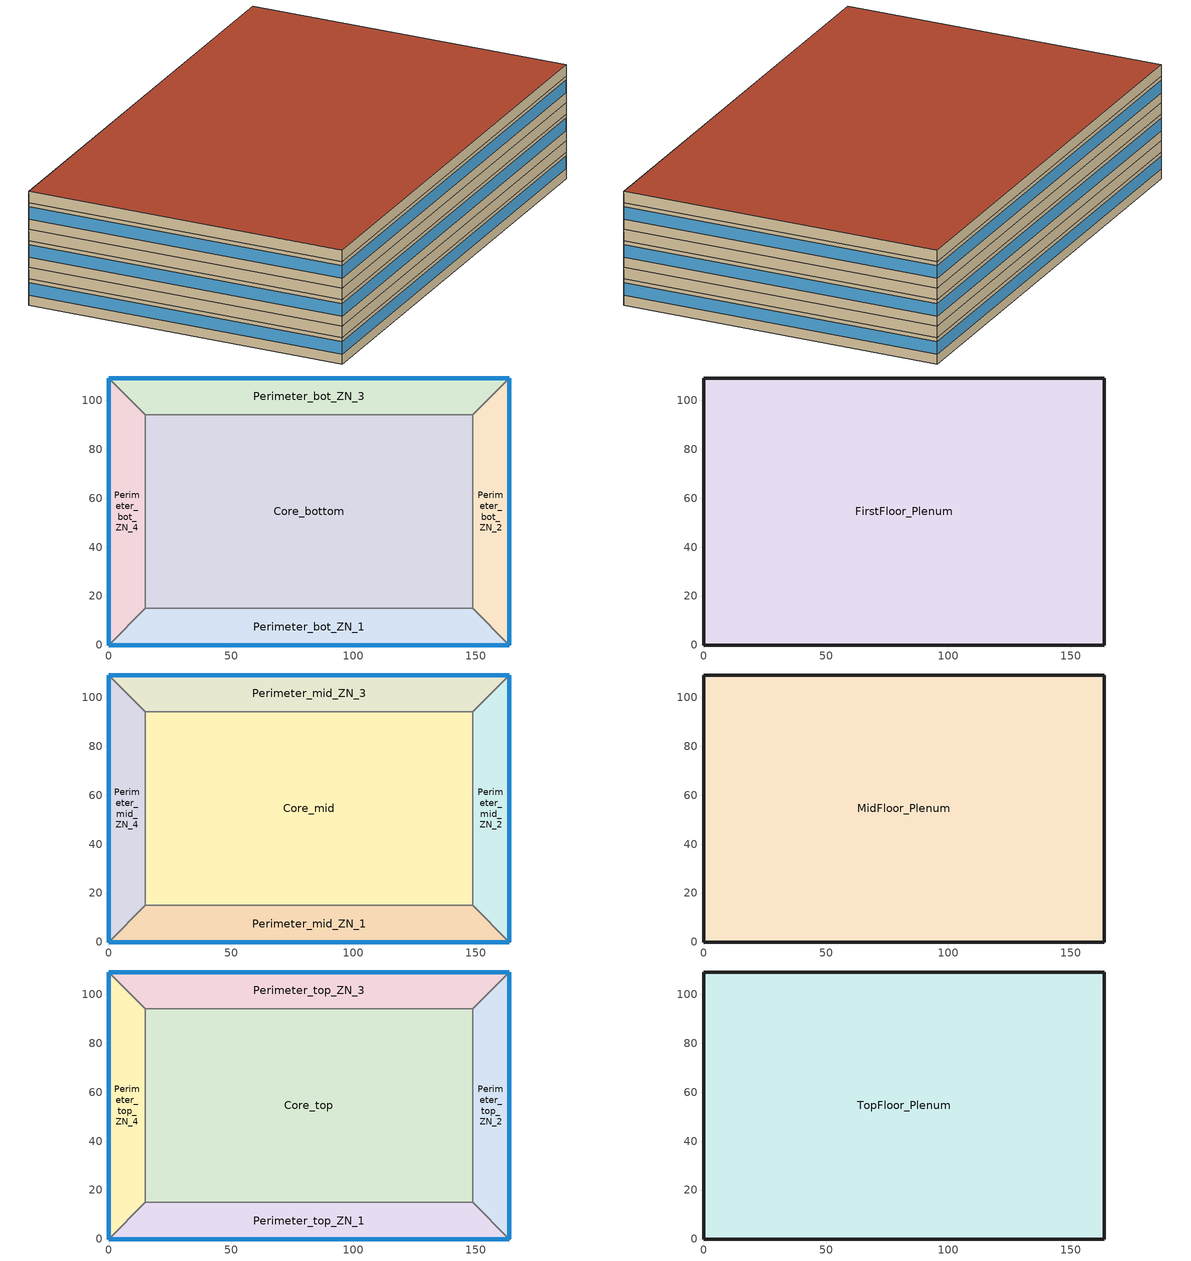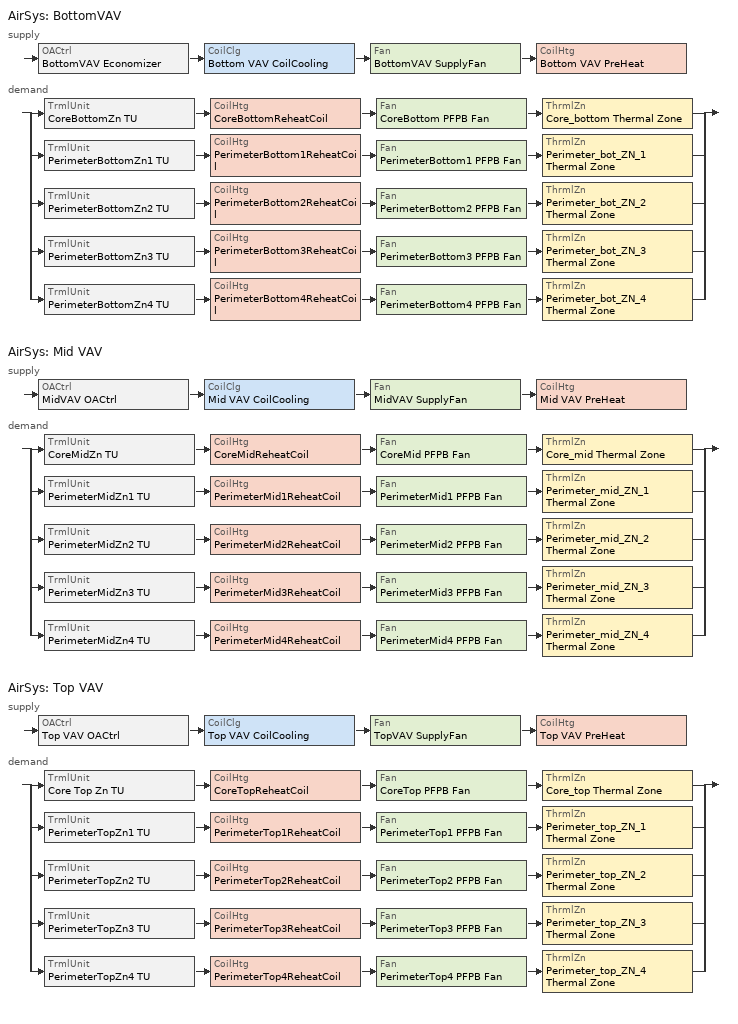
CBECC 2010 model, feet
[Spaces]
Core_bottom
 floor ground (Base_CZ3-SlabOnOrBelowGradeF0.73): 148.75,94.16 148.75,15 15,15 15,94.16 z0
 wall to Perimeter_bot_ZN_2 (Base_CZ3-WallSteelFramedInterior): 148.75,15 148.75,94.16 z0:9
 wall to Perimeter_bot_ZN_3 (Base_CZ3-WallSteelFramedInterior): 148.75,94.16 15,94.16 z0:9
 wall to Perimeter_bot_ZN_1 (Base_CZ3-WallSteelFramedInterior): 15,15 148.75,15 z0:9
 wall to Perimeter_bot_ZN_4 (Base_CZ3-WallSteelFramedInterior): 15,94.16 15,15 z0:9
Perimeter_bot_ZN_2
 floor ground (Base_CZ3-SlabOnOrBelowGradeF0.73): 163.75,109.17 163.75,0 148.75,15 148.75,94.16 z0
 wall outside (Base_CZ3-NonresWallSteelFramedU0.084): 163.75,0 163.75,109.17 z0:9
 wall to Perimeter_bot_ZN_1 (Base_CZ3-WallSteelFramedInterior): 148.75,15 163.75,0 z0:9
 wall to Perimeter_bot_ZN_3 (Base_CZ3-WallSteelFramedInterior): 163.75,109.17 148.75,94.16 z0:9
 window (Base_CZ3-FenestrationU0.65): 163.75,0.01 163.75,109.16 z3.35:7.64
Perimeter_bot_ZN_3
 floor ground (Base_CZ3-SlabOnOrBelowGradeF0.73): 163.75,109.17 148.75,94.16 15,94.16 0,109.17 z0
 wall outside (Base_CZ3-NonresWallSteelFramedU0.084): 163.75,109.17 0,109.17 z0:9
 wall to Perimeter_bot_ZN_4 (Base_CZ3-WallSteelFramedInterior): 0,109.17 15,94.16 z0:9
 window (Base_CZ3-FenestrationU0.65): 163.75,109.17 0,109.17 z3.35:7.64
Perimeter_bot_ZN_1
 floor ground (Base_CZ3-SlabOnOrBelowGradeF0.73): 148.75,15 163.75,0 0,0 15,15 z0
 wall outside (Base_CZ3-NonresWallSteelFramedU0.084): 0,0 163.75,0 z0:9
 wall to Perimeter_bot_ZN_4 (Base_CZ3-WallSteelFramedInterior): 15,15 0,0 z0:9
 window (Base_CZ3-FenestrationU0.65): 0,0 163.75,0 z3.35:7.64
Perimeter_bot_ZN_4
 floor ground (Base_CZ3-SlabOnOrBelowGradeF0.73): 0,109.17 15,94.16 15,15 0,0 z0
 wall outside (Base_CZ3-NonresWallSteelFramedU0.084): 0,109.17 0,0 z0:9
 window (Base_CZ3-FenestrationU0.65): 0,109.16 0,0.01 z3.35:7.64
FirstFloor_Plenum
 floor to Core_bottom (Base_CZ3-FloorSteelJoistInterior): 148.75,94.16 148.75,15 15,15 15,94.16 z9
 floor to Perimeter_bot_ZN_1 (Base_CZ3-FloorSteelJoistInterior): 148.75,15 163.75,0 0,0 15,15 z9
 floor to Perimeter_bot_ZN_2 (Base_CZ3-FloorSteelJoistInterior): 163.75,109.17 163.75,0 148.75,15 148.75,94.16 z9
 floor to Perimeter_bot_ZN_3 (Base_CZ3-FloorSteelJoistInterior): 163.75,109.17 148.75,94.16 15,94.16 0,109.17 z9
 floor to Perimeter_bot_ZN_4 (Base_CZ3-FloorSteelJoistInterior): 0,109.17 15,94.16 15,15 0,0 z9
 wall outside (Base_CZ3-NonresWallSteelFramedU0.084): 163.75,0 163.75,109.17 0,109.17 0,0 163.75,0 z9:13
Core_mid
 floor to FirstFloor_Plenum (Base_CZ3-FloorSteelJoistInterior): 148.75,94.16 148.75,15 15,15 15,94.16 z13
 wall to Perimeter_mid_ZN_2 (Base_CZ3-WallSteelFramedInterior): 148.75,15 148.75,94.16 z13:22
 wall to Perimeter_mid_ZN_3 (Base_CZ3-WallSteelFramedInterior): 148.75,94.16 15,94.16 z13:22
 wall to Perimeter_mid_ZN_1 (Base_CZ3-WallSteelFramedInterior): 15,15 148.75,15 z13:22
 wall to Perimeter_mid_ZN_4 (Base_CZ3-WallSteelFramedInterior): 15,94.16 15,15 z13:22
Perimeter_mid_ZN_2
 floor to FirstFloor_Plenum (Base_CZ3-FloorSteelJoistInterior): 163.75,109.17 163.75,0 148.75,15 148.75,94.16 z13
 wall outside (Base_CZ3-NonresWallSteelFramedU0.084): 163.75,0 163.75,109.17 z13:22
 wall to Perimeter_mid_ZN_1 (Base_CZ3-WallSteelFramedInterior): 148.75,15 163.75,0 z13:22
 wall to Perimeter_mid_ZN_3 (Base_CZ3-WallSteelFramedInterior): 163.75,109.17 148.75,94.16 z13:22
 window (Base_CZ3-FenestrationU0.65): 163.75,0.01 163.75,109.16 z16.35:20.64
Perimeter_mid_ZN_3
 floor to FirstFloor_Plenum (Base_CZ3-FloorSteelJoistInterior): 163.75,109.17 148.75,94.16 15,94.16 0,109.17 z13
 wall outside (Base_CZ3-NonresWallSteelFramedU0.084): 163.75,109.17 0,109.17 z13:22
 wall to Perimeter_mid_ZN_4 (Base_CZ3-WallSteelFramedInterior): 0,109.17 15,94.16 z13:22
 window (Base_CZ3-FenestrationU0.65): 163.75,109.17 0,109.17 z16.35:20.64
Perimeter_mid_ZN_1
 floor to FirstFloor_Plenum (Base_CZ3-FloorSteelJoistInterior): 148.75,15 163.75,0 0,0 15,15 z13
 wall outside (Base_CZ3-NonresWallSteelFramedU0.084): 0,0 163.75,0 z13:22
 wall to Perimeter_mid_ZN_4 (Base_CZ3-WallSteelFramedInterior): 15,15 0,0 z13:22
 window (Base_CZ3-FenestrationU0.65): 0,0 163.75,0 z16.35:20.64
Perimeter_mid_ZN_4
 floor to FirstFloor_Plenum (Base_CZ3-FloorSteelJoistInterior): 0,109.17 15,94.16 15,15 0,0 z13
 wall outside (Base_CZ3-NonresWallSteelFramedU0.084): 0,109.17 0,0 z13:22
 window (Base_CZ3-FenestrationU0.65): 0,109.16 0,0.01 z16.35:20.64
MidFloor_Plenum
 floor to Core_mid (Base_CZ3-FloorSteelJoistInterior): 148.75,94.16 148.75,15 15,15 15,94.16 z22
 floor to Perimeter_mid_ZN_1 (Base_CZ3-FloorSteelJoistInterior): 148.75,15 163.75,0 0,0 15,15 z22
 floor to Perimeter_mid_ZN_2 (Base_CZ3-FloorSteelJoistInterior): 163.75,109.17 163.75,0 148.75,15 148.75,94.16 z22
 floor to Perimeter_mid_ZN_3 (Base_CZ3-FloorSteelJoistInterior): 163.75,109.17 148.75,94.16 15,94.16 0,109.17 z22
 floor to Perimeter_mid_ZN_4 (Base_CZ3-FloorSteelJoistInterior): 0,109.17 15,94.16 15,15 0,0 z22
 wall outside (Base_CZ3-NonresWallSteelFramedU0.084): 163.75,0 163.75,109.17 0,109.17 0,0 163.75,0 z22:26
Core_top
 floor to MidFloor_Plenum (Base_CZ3-FloorSteelJoistInterior): 148.75,94.16 148.75,15 15,15 15,94.16 z26
 wall to Perimeter_top_ZN_2 (Base_CZ3-WallSteelFramedInterior): 148.75,15 148.75,94.16 z26:35
 wall to Perimeter_top_ZN_3 (Base_CZ3-WallSteelFramedInterior): 148.75,94.16 15,94.16 z26:35
 wall to Perimeter_top_ZN_1 (Base_CZ3-WallSteelFramedInterior): 15,15 148.75,15 z26:35
 wall to Perimeter_top_ZN_4 (Base_CZ3-WallSteelFramedInterior): 15,94.16 15,15 z26:35
Perimeter_top_ZN_2
 floor to MidFloor_Plenum (Base_CZ3-FloorSteelJoistInterior): 163.75,109.17 163.75,0 148.75,15 148.75,94.16 z26
 wall outside (Base_CZ3-NonresWallSteelFramedU0.084): 163.75,0 163.75,109.17 z26:35
 wall to Perimeter_top_ZN_1 (Base_CZ3-WallSteelFramedInterior): 148.75,15 163.75,0 z26:35
 wall to Perimeter_top_ZN_3 (Base_CZ3-WallSteelFramedInterior): 163.75,109.17 148.75,94.16 z26:35
 window (Base_CZ3-FenestrationU0.65): 163.75,0.01 163.75,109.16 z29.35:33.64
Perimeter_top_ZN_3
 floor to MidFloor_Plenum (Base_CZ3-FloorSteelJoistInterior): 163.75,109.17 148.75,94.16 15,94.16 0,109.17 z26
 wall outside (Base_CZ3-NonresWallSteelFramedU0.084): 163.75,109.17 0,109.17 z26:35
 wall to Perimeter_top_ZN_4 (Base_CZ3-WallSteelFramedInterior): 0,109.17 15,94.16 z26:35
 window (Base_CZ3-FenestrationU0.65): 163.75,109.17 0,109.17 z29.35:33.64
Perimeter_top_ZN_1
 floor to MidFloor_Plenum (Base_CZ3-FloorSteelJoistInterior): 148.75,15 163.75,0 0,0 15,15 z26
 wall outside (Base_CZ3-NonresWallSteelFramedU0.084): 0,0 163.75,0 z26:35
 wall to Perimeter_top_ZN_4 (Base_CZ3-WallSteelFramedInterior): 15,15 0,0 z26:35
 window (Base_CZ3-FenestrationU0.65): 0,0 163.75,0 z29.35:33.64
Perimeter_top_ZN_4
 floor to MidFloor_Plenum (Base_CZ3-FloorSteelJoistInterior): 0,109.17 15,94.16 15,15 0,0 z26
 wall outside (Base_CZ3-NonresWallSteelFramedU0.084): 0,109.17 0,0 z26:35
 window (Base_CZ3-FenestrationU0.65): 0,109.16 0,0.01 z29.35:33.64
TopFloor_Plenum
 floor to Core_top (Base_CZ3-FloorSteelJoistInterior): 148.75,94.16 148.75,15 15,15 15,94.16 z35
 floor to Perimeter_top_ZN_1 (Base_CZ3-FloorSteelJoistInterior): 148.75,15 163.75,0 0,0 15,15 z35
 floor to Perimeter_top_ZN_2 (Base_CZ3-FloorSteelJoistInterior): 163.75,109.17 163.75,0 148.75,15 148.75,94.16 z35
 floor to Perimeter_top_ZN_3 (Base_CZ3-FloorSteelJoistInterior): 163.75,109.17 148.75,94.16 15,94.16 0,109.17 z35
 floor to Perimeter_top_ZN_4 (Base_CZ3-FloorSteelJoistInterior): 0,109.17 15,94.16 15,15 0,0 z35
 wall outside (Base_CZ3-NonresWallSteelFramedU0.084): 163.75,0 163.75,109.17 0,109.17 0,0 163.75,0 z35:39
 roof outside (Base_CZ3-RoofLowAbsorptanceInsulationEntirelyAboveDeckU0.048): 163.75,0 163.75,109.17 0,109.17 0,0 z39
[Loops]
AirSys 'BottomVAV'
 supply: OACtrl 'BottomVAV Economizer' > CoilClg 'Bottom VAV CoilCooling' > Fan 'BottomVAV SupplyFan' > CoilHtg 'Bottom VAV PreHeat'
 demand: split
  | TrmlUnit 'CoreBottomZn TU' > CoilHtg 'CoreBottomReheatCoil' > Fan 'CoreBottom PFPB Fan' > ThrmlZn 'Core_bottom Thermal Zone'
  | TrmlUnit 'PerimeterBottomZn1 TU' > CoilHtg 'PerimeterBottom1ReheatCoil' > Fan 'PerimeterBottom1 PFPB Fan' > ThrmlZn 'Perimeter_bot_ZN_1 Thermal Zone'
  | TrmlUnit 'PerimeterBottomZn2 TU' > CoilHtg 'PerimeterBottom2ReheatCoil' > Fan 'PerimeterBottom2 PFPB Fan' > ThrmlZn 'Perimeter_bot_ZN_2 Thermal Zone'
  | TrmlUnit 'PerimeterBottomZn3 TU' > CoilHtg 'PerimeterBottom3ReheatCoil' > Fan 'PerimeterBottom3 PFPB Fan' > ThrmlZn 'Perimeter_bot_ZN_3 Thermal Zone'
  | TrmlUnit 'PerimeterBottomZn4 TU' > CoilHtg 'PerimeterBottom4ReheatCoil' > Fan 'PerimeterBottom4 PFPB Fan' > ThrmlZn 'Perimeter_bot_ZN_4 Thermal Zone'
AirSys 'Mid VAV'
 supply: OACtrl 'MidVAV OACtrl' > CoilClg 'Mid VAV CoilCooling' > Fan 'MidVAV SupplyFan' > CoilHtg 'Mid VAV PreHeat'
 demand: split
  | TrmlUnit 'CoreMidZn TU' > CoilHtg 'CoreMidReheatCoil' > Fan 'CoreMid PFPB Fan' > ThrmlZn 'Core_mid Thermal Zone'
  | TrmlUnit 'PerimeterMidZn1 TU' > CoilHtg 'PerimeterMid1ReheatCoil' > Fan 'PerimeterMid1 PFPB Fan' > ThrmlZn 'Perimeter_mid_ZN_1 Thermal Zone'
  | TrmlUnit 'PerimeterMidZn2 TU' > CoilHtg 'PerimeterMid2ReheatCoil' > Fan 'PerimeterMid2 PFPB Fan' > ThrmlZn 'Perimeter_mid_ZN_2 Thermal Zone'
  | TrmlUnit 'PerimeterMidZn3 TU' > CoilHtg 'PerimeterMid3ReheatCoil' > Fan 'PerimeterMid3 PFPB Fan' > ThrmlZn 'Perimeter_mid_ZN_3 Thermal Zone'
  | TrmlUnit 'PerimeterMidZn4 TU' > CoilHtg 'PerimeterMid4ReheatCoil' > Fan 'PerimeterMid4 PFPB Fan' > ThrmlZn 'Perimeter_mid_ZN_4 Thermal Zone'
AirSys 'Top VAV'
 supply: OACtrl 'Top VAV OACtrl' > CoilClg 'Top VAV CoilCooling' > Fan 'TopVAV SupplyFan' > CoilHtg 'Top VAV PreHeat'
 demand: split
  | TrmlUnit 'Core Top Zn TU' > CoilHtg 'CoreTopReheatCoil' > Fan 'CoreTop PFPB Fan' > ThrmlZn 'Core_top Thermal Zone'
  | TrmlUnit 'PerimeterTopZn1 TU' > CoilHtg 'PerimeterTop1ReheatCoil' > Fan 'PerimeterTop1 PFPB Fan' > ThrmlZn 'Perimeter_top_ZN_1 Thermal Zone'
  | TrmlUnit 'PerimeterTopZn2 TU' > CoilHtg 'PerimeterTop2ReheatCoil' > Fan 'PerimeterTop2 PFPB Fan' > ThrmlZn 'Perimeter_top_ZN_2 Thermal Zone'
  | TrmlUnit 'PerimeterTopZn3 TU' > CoilHtg 'PerimeterTop3ReheatCoil' > Fan 'PerimeterTop3 PFPB Fan' > ThrmlZn 'Perimeter_top_ZN_3 Thermal Zone'
  | TrmlUnit 'PerimeterTopZn4 TU' > CoilHtg 'PerimeterTop4ReheatCoil' > Fan 'PerimeterTop4 PFPB Fan' > ThrmlZn 'Perimeter_top_ZN_4 Thermal Zone'
[Proj]
030032-OffMed-S901GElectric: ZipCode=95814; CompType=NewComplete
[Bldg]
OfficeMedium
[ConsAssm]
Base_CZ3-SlabOnOrBelowGradeF0.73: CompatibleSurfType=UndergroundFloor; SlabType=UnheatedSlabOnGrade; MatRef[1]=Concrete - 140 lb/ft3 - 6 in.
Base_CZ3-NonresWallSteelFramedU0.084: CompatibleSurfType=ExteriorWall; MatRef[1]=Stucco - 3/8 in.; MatRef[2]=Gypsum Board - 5/8 in.; MatRef[3]=Compliance Insulation R9.80; MatRef[4]=Gypsum Board - 5/8 in.
Base_CZ3-WallSteelFramedInterior: CompatibleSurfType=InteriorWall; MatRef[1]=Gypsum Board - 5/8 in.; MatRef[2]=Air 90.1 - Wall - 16 in. OC - 3 1/2 in.; MatRef[3]=Gypsum Board - 5/8 in.
Base_CZ3-RoofLowAbsorptanceInsulationEntirelyAboveDeckU0.048: CompatibleSurfType=Roof; MatRef[1]=Metal Standing Seam - 1/16 in.; MatRef[2]=Compliance Insulation R20.00; MatRef[3]=Metal Deck - 1/16 in.; CRRCInitialRefl=0.63; CRRCAgedRefl=0.63; CRRCInitialEmit=0.85; CRRCAgedEmit=0.85; CRRCProdID=XXXX-XXXX; ThrmlEmitASTMCertification=1; RoofAgedThrmlEmit=0.75
Base_CZ3-FloorSteelJoistInterior: CompatibleSurfType=InteriorFloor; MatRef[1]=Metal Deck - 1/16 in.; MatRef[2]=Concrete 90.1 - 140 lb/ft3 - 4 in.; MatRef[3]=Carpet 90.1 - 1/2 in.
[Mat]
Name | CodeCat | CodeItem
Concrete - 140 lb/ft3 - 6 in. | Concrete | Concrete - 140 lb/ft3 - 6 in.
Stucco - 3/8 in. | Plastering Materials | Stucco - 3/8 in.
Gypsum Board - 5/8 in. | Bldg Board and Siding | Gypsum Board - 5/8 in.
Compliance Insulation R9.80 | Insulation Board | Compliance Insulation R9.80
Air 90.1 - Wall - 16 in. OC - 3 1/2 in. | Air | Air 90.1 - Wall - 16 in. OC - 3 1/2 in.
Metal Standing Seam - 1/16 in. | Roofing | Metal Standing Seam - 1/16 in.
Compliance Insulation R20.00 | Insulation Board | Compliance Insulation R20.00
Metal Deck - 1/16 in. | Bldg Board and Siding | Metal Deck - 1/16 in.
Concrete 90.1 - 140 lb/ft3 - 4 in. | Concrete | Concrete 90.1 - 140 lb/ft3 - 4 in.
Carpet 90.1 - 1/2 in. | Finish Materials | Carpet 90.1 - 1/2 in.
[FenCons]
Base_CZ3-FenestrationU0.65: FenProdType=AllOther; FenFrm=Vinyl; SHGC=0.25; UFactor=0.65; VT=0.42
[Story]
BottomFlr; MidFlr; TopFloor
[Spc]
Name | Story | CondgType | ThrmlZnRef | Vol | SpcFuncDefaultsRef | ElevCnt | ElevLostFrac | EscalCnt | EscalLostFrac | SecSide100PctControlled | DayltgCtrlType
Core_bottom | BottomFlr | DirectlyConditioned | Core_bottom Thermal Zone | 95280.3 | Office Mod Defaults | 1 | 1 | 1 | 1
Perimeter_bot_ZN_1 | BottomFlr | DirectlyConditioned | Perimeter_bot_ZN_1 Thermal Zone | 20085.9 | Office Mod Defaults |  |  |  |  | 0 | SteppedSwitching
Perimeter_bot_ZN_2 | BottomFlr |  | Perimeter_bot_ZN_2 Thermal Zone | 12716.1 | Office Mod Defaults |  |  |  |  | 0 | SteppedSwitching
Perimeter_bot_ZN_3 | BottomFlr |  | Perimeter_bot_ZN_3 Thermal Zone | 20085.9 | Office Mod Defaults |  |  |  |  | 0 | SteppedSwitching
Perimeter_bot_ZN_4 | BottomFlr |  | Perimeter_bot_ZN_4 Thermal Zone | 12715.2 | Office Mod Defaults |  |  |  |  | 0 | SteppedSwitching
FirstFloor_Plenum | BottomFlr | Plenum | FirstFloor_Plenum Thermal Zone | 71503.7
Core_mid | MidFlr |  | Core_mid Thermal Zone | 95280.3 | Office Mod Defaults
Perimeter_mid_ZN_1 | MidFlr |  | Perimeter_mid_ZN_1 Thermal Zone | 20085.9 | Office Mod Defaults |  |  |  |  | 0 | SteppedSwitching
Perimeter_mid_ZN_2 | MidFlr |  | Perimeter_mid_ZN_2 Thermal Zone | 12716.1 | Office Mod Defaults |  |  |  |  | 0 | SteppedSwitching
Perimeter_mid_ZN_3 | MidFlr |  | Perimeter_mid_ZN_3 Thermal Zone | 20085.9 | Office Mod Defaults |  |  |  |  | 0 | SteppedSwitching
Perimeter_mid_ZN_4 | MidFlr |  | Perimeter_mid_ZN_4 Thermal Zone | 12715.2 | Office Mod Defaults |  |  |  |  | 0 | SteppedSwitching
MidFloor_Plenum | MidFlr | Plenum | MidFloor_Plenum Thermal Zone | 71503.7
Core_top | TopFloor |  | Core_top Thermal Zone | 95280.3 | Office Mod Defaults |  |  |  |  | 0
Perimeter_top_ZN_1 | TopFloor |  | Perimeter_top_ZN_1 Thermal Zone | 20085.9 | Office Mod Defaults |  |  |  |  | 0 | SteppedSwitching
Perimeter_top_ZN_2 | TopFloor |  | Perimeter_top_ZN_2 Thermal Zone | 12716.1 | Office Mod Defaults |  |  |  |  | 0 | SteppedSwitching
Perimeter_top_ZN_3 | TopFloor |  | Perimeter_top_ZN_3 Thermal Zone | 20085.9 | Office Mod Defaults |  |  |  |  | 0 | SteppedSwitching
Perimeter_top_ZN_4 | TopFloor |  | Perimeter_top_ZN_4 Thermal Zone | 12715.2 | Office Mod Defaults |  |  |  |  | 0 | SteppedSwitching
TopFloor_Plenum | TopFloor | Plenum | TopFloor_Plenum Thermal Zone | 71503.7
[ThrmlZn]
Name | Type | PriAirCondgSysRef | ClgTstatSchRef | HtgTstatSchRef
Core_bottom Thermal Zone; Perimeter_bot_ZN_1 Thermal Zone; Perimeter_bot_ZN_2 Thermal Zone; Perimeter_bot_ZN_3 Thermal Zone; Perimeter_bot_ZN_4 Thermal Zone | Conditioned | BottomVAV | Office ClgSetPt | Office HtgSetPt
FirstFloor_Plenum Thermal Zone; MidFloor_Plenum Thermal Zone; TopFloor_Plenum Thermal Zone | Plenum
Core_mid Thermal Zone |  | Mid VAV | Office ClgSetPt | Office HtgSetPt
Perimeter_mid_ZN_1 Thermal Zone; Perimeter_mid_ZN_2 Thermal Zone; Perimeter_mid_ZN_3 Thermal Zone; Perimeter_mid_ZN_4 Thermal Zone | Conditioned | Mid VAV | Office ClgSetPt | Office HtgSetPt
Core_top Thermal Zone; Perimeter_top_ZN_1 Thermal Zone; Perimeter_top_ZN_2 Thermal Zone; Perimeter_top_ZN_3 Thermal Zone; Perimeter_top_ZN_4 Thermal Zone | Conditioned | Top VAV | Office ClgSetPt | Office HtgSetPt
[AirSys] Type=PVAV; CtrlSysType=DDCToZone; StaticPressRstCtrl=1; ReheatCtrlMthd=DualMaximum; OptStart=1; ClgCtrl=WarmestResetFlowFirst; ClRstSupHi=60; ClRstSupLow=55; PrehtFixedSupTemp=50
BottomVAV; Mid VAV; Top VAV
[AirSeg]
Name | Sys | Type
Bottom VAV AirSegment Supply | BottomVAV | Supply
Bottom VAV ReturnAirSegment | BottomVAV
Mid VAV AirSegment Supply | Mid VAV | Supply
MidVAV RetAirSeg | Mid VAV
Top VAV AirSegment Supply | Top VAV | Supply
TopVAV RetAirSeg | Top VAV
[CoilClg] Type=DirectExpansion; FuelSrc=Electric; NumClgStages=2; CndsrType=Air
Name | Sys
Bottom VAV CoilCooling | BottomVAV
Mid VAV CoilCooling | Mid VAV
Top VAV CoilCooling | Top VAV
[Fan]
Name | Sys | CtrlMthd
BottomVAV SupplyFan | BottomVAV | VariableSpeedDrive
CoreBottom PFPB Fan; PerimeterBottom1 PFPB Fan; PerimeterBottom2 PFPB Fan; PerimeterBottom3 PFPB Fan; PerimeterBottom4 PFPB Fan | BottomVAV
MidVAV SupplyFan | Mid VAV | VariableSpeedDrive
CoreMid PFPB Fan; PerimeterMid1 PFPB Fan; PerimeterMid2 PFPB Fan; PerimeterMid3 PFPB Fan; PerimeterMid4 PFPB Fan | Mid VAV
TopVAV SupplyFan | Top VAV | VariableSpeedDrive
CoreTop PFPB Fan; PerimeterTop1 PFPB Fan; PerimeterTop2 PFPB Fan; PerimeterTop3 PFPB Fan; PerimeterTop4 PFPB Fan | Top VAV
[CoilHtg] Type=Resistance
Name | Sys | CapTotGrossRtd
Bottom VAV PreHeat | BottomVAV | 34613.5
CoreBottomReheatCoil; PerimeterBottom1ReheatCoil; PerimeterBottom2ReheatCoil; PerimeterBottom3ReheatCoil; PerimeterBottom4ReheatCoil | BottomVAV
Mid VAV PreHeat | Mid VAV | 30733.2
CoreMidReheatCoil; PerimeterMid1ReheatCoil; PerimeterMid2ReheatCoil; PerimeterMid3ReheatCoil; PerimeterMid4ReheatCoil | Mid VAV
Top VAV PreHeat | Top VAV | 28116.1
CoreTopReheatCoil; PerimeterTop1ReheatCoil; PerimeterTop2ReheatCoil; PerimeterTop3ReheatCoil; PerimeterTop4ReheatCoil | Top VAV
[TrmlUnit] Type=ParallelFanBox
Name | Sys | ZnServedRef | PriAirSegRef
CoreBottomZn TU | BottomVAV | Core_bottom Thermal Zone | Bottom VAV AirSegment Supply
PerimeterBottomZn1 TU | BottomVAV | Perimeter_bot_ZN_1 Thermal Zone | Bottom VAV AirSegment Supply
PerimeterBottomZn2 TU | BottomVAV | Perimeter_bot_ZN_2 Thermal Zone | Bottom VAV AirSegment Supply
PerimeterBottomZn3 TU | BottomVAV | Perimeter_bot_ZN_3 Thermal Zone | Bottom VAV AirSegment Supply
PerimeterBottomZn4 TU | BottomVAV | Perimeter_bot_ZN_4 Thermal Zone | Bottom VAV AirSegment Supply
CoreMidZn TU | Mid VAV | Core_mid Thermal Zone | Mid VAV AirSegment Supply
PerimeterMidZn1 TU | Mid VAV | Perimeter_mid_ZN_1 Thermal Zone | Mid VAV AirSegment Supply
PerimeterMidZn2 TU | Mid VAV | Perimeter_mid_ZN_2 Thermal Zone | Mid VAV AirSegment Supply
PerimeterMidZn3 TU | Mid VAV | Perimeter_mid_ZN_3 Thermal Zone | Mid VAV AirSegment Supply
PerimeterMidZn4 TU | Mid VAV | Perimeter_mid_ZN_4 Thermal Zone | Mid VAV AirSegment Supply
Core Top Zn TU | Top VAV | Core_top Thermal Zone | Top VAV AirSegment Supply
PerimeterTopZn1 TU | Top VAV | Perimeter_top_ZN_1 Thermal Zone | Top VAV AirSegment Supply
PerimeterTopZn2 TU | Top VAV | Perimeter_top_ZN_2 Thermal Zone | Top VAV AirSegment Supply
PerimeterTopZn3 TU | Top VAV | Perimeter_top_ZN_3 Thermal Zone | Top VAV AirSegment Supply
PerimeterTopZn4 TU | Top VAV | Perimeter_top_ZN_4 Thermal Zone | Top VAV AirSegment Supply
[OACtrl] EconoCtrlMthd=FixedDryBulb; EconoIntegration=Integrated
Name | Sys | AirSegSupRef | AirSegRetRef
BottomVAV Economizer | BottomVAV | Bottom VAV AirSegment Supply | Bottom VAV ReturnAirSegment
MidVAV OACtrl | Mid VAV | Mid VAV AirSegment Supply | MidVAV RetAirSeg
Top VAV OACtrl | Top VAV | Top VAV AirSegment Supply | TopVAV RetAirSeg
[SpcFuncDefaults]
Office Mod Defaults: SpcFunc=Office - Open Plan; OccSchRef=Office Occupancy; IntLtgRegSchRef=Office Lights; RecptSchRef=Office Receptacle; ProcElecSchRef=Office Receptacle; CommRfrgEqpSchRef=Office Receptacle; ElevSchRef=Office Elevator; ProcGasSchRef=Office Receptacle; HotWtrHtgSchRef=Office ServiceHotWater
[Sch]
Name | Type | EndMonth[1] | EndDay[1] | SchWeekRef[1]
Office Occupancy | Fraction | 12 | 31 | OfficeOccupancyWk
Office Receptacle | Fraction | 12 | 31 | OfficeReceptacleWk
Office ServiceHotWater | Fraction | 12 | 31 | OfficeServiceHotWaterWk
Office Elevator | Fraction |  |  | OfficeElevatorWk
Office Lights | Fraction | 12 | 31 | OfficeLightsWk
Office ClgSetPt | Temperature | 12 | 31 | OfficeClgSetPtWk
Office HtgSetPt | Temperature | 12 | 31 | OfficeHtgSetPtWk
[SchWeek]
Name | Type | SchDaySunRef | SchDayMonRef | SchDayTueRef | SchDayWedRef | SchDayThuRef | SchDayFriRef | SchDaySatRef | SchDayHolRef | SchDayClgDDRef | SchDayHtgDDRef | SchDayWDRef
OfficeOccupancyWk | Fraction | OfficeOccupancySun | OfficeOccupancyWD | OfficeOccupancyWD | OfficeOccupancyWD | OfficeOccupancyWD | OfficeOccupancyWD | OfficeOccupancySat | OfficeOccupancySun | OnDay | OffDay
OfficeReceptacleWk | Fraction | OfficeReceptacleSun | OfficeReceptacleWD | OfficeReceptacleWD | OfficeReceptacleWD | OfficeReceptacleWD | OfficeReceptacleWD | OfficeReceptacleSat | OfficeReceptacleSun | OnDay | OffDay
OfficeServiceHotWaterWk | Fraction | OfficeServiceHotWaterSun | OfficeServiceHotWaterWD | OfficeServiceHotWaterWD | OfficeServiceHotWaterWD | OfficeServiceHotWaterWD | OfficeServiceHotWaterWD | OfficeServiceHotWaterSat | OfficeServiceHotWaterSun | OnDay | OffDay
OfficeElevatorWk | Fraction | OfficeElevatorSun |  |  |  |  |  | OfficeElevatorSat |  |  |  | OfficeElevatorWD
OfficeLightsWk | Fraction | OfficeLightsSun | OfficeLightsWD | OfficeLightsWD | OfficeLightsWD | OfficeLightsWD | OfficeLightsWD | OfficeLightsSat | OfficeLightsSun | OnDay | OffDay
OfficeClgSetPtWk | Temperature | OfficeClgSetPtSun | OfficeClgSetPtWD | OfficeClgSetPtWD | OfficeClgSetPtWD | OfficeClgSetPtWD | OfficeClgSetPtWD | OfficeClgSetPtSat | OfficeClgSetPtSun | OfficeClgSetPtWD | OfficeClgSetPtWD
OfficeHtgSetPtWk | Temperature | OfficeHtgSetPtSun | OfficeHtgSetPtWD | OfficeHtgSetPtWD | OfficeHtgSetPtWD | OfficeHtgSetPtWD | OfficeHtgSetPtWD | OfficeHtgSetPtSat | OfficeHtgSetPtSun | OfficeHtgSetPtWD | OfficeHtgSetPtWD
[SchDay]
Name | Type | Hr
OfficeOccupancySun | Fraction | ( 0, 0, 0, 0, 0, 0, 0.05, 0.05, 0.05, 0.05, 0.05, 0.05, 0.05, 0.05, 0.05, 0.05, 0.05, 0.05, 0, 0, 0, 0, 0, 0 )
OfficeOccupancyWD | Fraction | ( 0, 0, 0, 0, 0, 0, 0.1, 0.2, 0.95, 0.95, 0.95, 0.95, 0.5, 0.95, 0.95, 0.95, 0.95, 0.3, 0.1, 0.1, 0.1, 0.1, 0.05, 0.05 )
OfficeOccupancySat | Fraction | ( 0, 0, 0, 0, 0, 0, 0.1, 0.1, 0.3, 0.3, 0.3, 0.3, 0.1, 0.1, 0.1, 0.1, 0.1, 0.05, 0.05, 0, 0, 0, 0, 0 )
OfficeReceptacleSun; OfficeLightsSun | Fraction | ( 0.05, 0.05, 0.05, 0.05, 0.05, 0.05, 0.05, 0.05, 0.05, 0.05, 0.05, 0.05, 0.05, 0.05, 0.05, 0.05, 0.05, 0.05, 0.05, 0.05, 0.05, 0.05, 0.05, 0.05 )
OfficeReceptacleWD | Fraction | ( 0.05, 0.05, 0.05, 0.05, 0.05, 0.1, 0.1, 0.3, 0.9, 0.9, 0.9, 0.9, 0.9, 0.9, 0.9, 0.9, 0.9, 0.5, 0.3, 0.3, 0.2, 0.2, 0.1, 0.05 )
OfficeReceptacleSat; OfficeLightsSat | Fraction | ( 0.05, 0.05, 0.05, 0.05, 0.05, 0.05, 0.1, 0.1, 0.3, 0.3, 0.3, 0.3, 0.15, 0.15, 0.15, 0.15, 0.15, 0.05, 0.05, 0.05, 0.05, 0.05, 0.05, 0.05 )
OfficeServiceHotWaterSun | Fraction | ( 0.04, 0.04, 0.04, 0.04, 0.04, 0.07, 0.04, 0.04, 0.04, 0.04, 0.04, 0.06, 0.06, 0.09, 0.06, 0.04, 0.04, 0.04, 0.04, 0.04, 0.04, 0.07, 0.04, 0.04 )
OfficeServiceHotWaterWD | Fraction | ( 0.05, 0.05, 0.05, 0.05, 0.05, 0.08, 0.07, 0.19, 0.35, 0.38, 0.39, 0.47, 0.57, 0.54, 0.34, 0.33, 0.44, 0.26, 0.21, 0.15, 0.17, 0.08, 0.05, 0.05 )
OfficeServiceHotWaterSat | Fraction | ( 0.05, 0.05, 0.05, 0.05, 0.05, 0.08, 0.07, 0.11, 0.15, 0.21, 0.19, 0.23, 0.2, 0.19, 0.15, 0.12, 0.14, 0.07, 0.07, 0.07, 0.07, 0.09, 0.05, 0.05 )
OfficeElevatorWD | Fraction | ( 0, 0, 0, 0, 0, 0, 0, 0.35, 0.69, 0.43, 0.37, 0.43, 0.58, 0.48, 0.37, 0.37, 0.46, 0.62, 0.2, 0.12, 0.04, 0.04, 0, 0 )
OfficeElevatorSat | Fraction | ( 0, 0, 0, 0, 0, 0, 0, 0.16, 0.14, 0.21, 0.18, 0.25, 0.21, 0.13, 0.08, 0.04, 0.05, 0.06, 0, 0, 0, 0, 0, 0 )
OfficeElevatorSun; OffDay | Fraction | ( 0, 0, 0, 0, 0, 0, 0, 0, 0, 0, 0, 0, 0, 0, 0, 0, 0, 0, 0, 0, 0, 0, 0, 0 )
OfficeLightsWD | Fraction | ( 0.05, 0.05, 0.05, 0.05, 0.05, 0.1, 0.1, 0.3, 0.65, 0.65, 0.65, 0.65, 0.65, 0.65, 0.65, 0.65, 0.65, 0.35, 0.3, 0.3, 0.2, 0.2, 0.1, 0.05 )
OnDay | Fraction | ( 1, 1, 1, 1, 1, 1, 1, 1, 1, 1, 1, 1, 1, 1, 1, 1, 1, 1, 1, 1, 1, 1, 1, 1 )
OfficeClgSetPtSun | Temperature | ( 85, 85, 85, 85, 85, 85, 85, 85, 85, 85, 85, 85, 85, 85, 85, 85, 85, 85, 85, 85, 85, 85, 85, 85 )
OfficeClgSetPtWD | Temperature | ( 85, 85, 85, 85, 85, 75, 75, 75, 75, 75, 75, 75, 75, 75, 75, 75, 75, 75, 75, 75, 75, 75, 75, 75 )
OfficeClgSetPtSat | Temperature | ( 85, 85, 85, 85, 85, 75, 75, 75, 75, 75, 75, 75, 75, 75, 75, 75, 75, 75, 75, 85, 85, 85, 85, 85 )
OfficeHtgSetPtSun | Temperature | ( 60, 60, 60, 60, 60, 60, 60, 60, 60, 60, 60, 60, 60, 60, 60, 60, 60, 60, 60, 60, 60, 60, 60, 60 )
OfficeHtgSetPtWD | Temperature | ( 60, 60, 60, 60, 60, 70, 70, 70, 70, 70, 70, 70, 70, 70, 70, 70, 70, 70, 70, 70, 70, 70, 70, 70 )
OfficeHtgSetPtSat | Temperature | ( 60, 60, 60, 60, 60, 70, 70, 70, 70, 70, 70, 70, 70, 70, 70, 70, 70, 70, 70, 60, 60, 60, 60, 60 )
